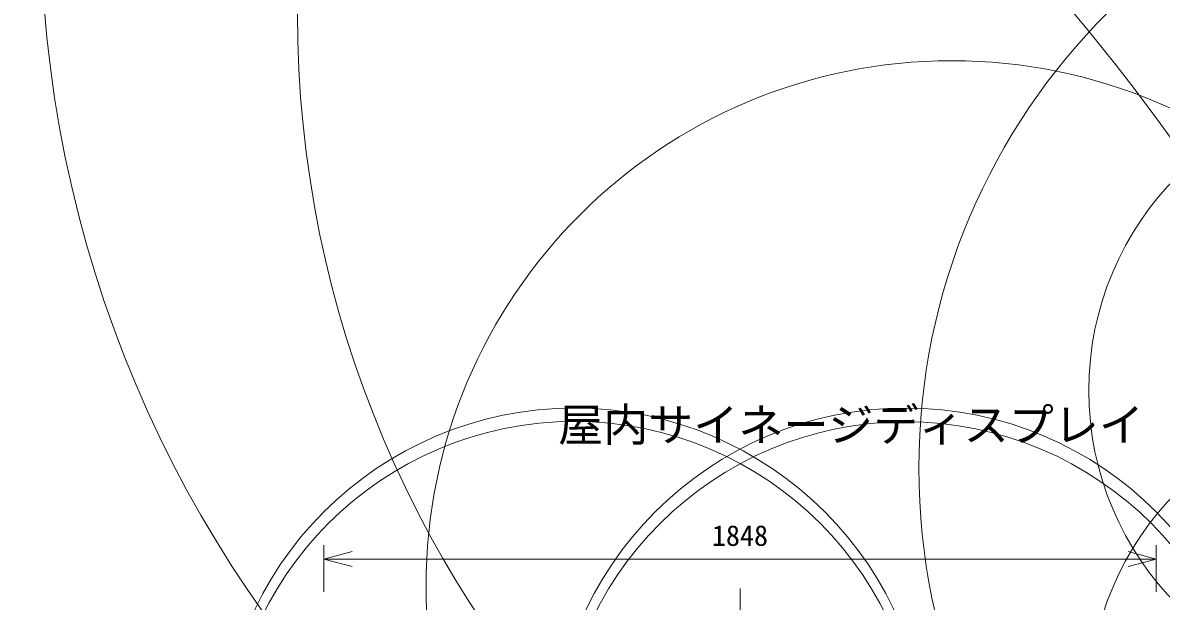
# Model space of a CAD drawing. Units: millimetres, scale not verified. Extents: x -8136 to 8916, y -17052 to 207.
# Drawn here: x -83 to 18, y 39.2 to 90.5 of the extents above; entities that cross this region are included whole.
import ezdxf
from ezdxf.enums import TextEntityAlignment as Align

# ---------------------------------------------------------------- set-up
doc = ezdxf.new("R2010")
doc.units = ezdxf.units.MM
doc.header["$LTSCALE"] = 0.125
doc.linetypes.add('USER1', pattern=[28.575, 19.05, -3.175, 3.175, -3.175])
for name, color, linetype, lineweight in [('0-0_0', 7, 'Continuous', 18), ('0-4_SUNPO', 7, 'Continuous', 18), ('0-5_GAIKEI', 1, 'Continuous', 18)]:
    doc.layers.add(name, color=color, linetype=linetype, lineweight=lineweight)
doc.layers.add('0-1_MOJI1', color=7, linetype='Continuous')
doc.styles.add('ＭＳ ゴシック', font='')
doc.styles.get('ＭＳ ゴシック').set_extended_font_data('MS Gothic')

# ---------------------------------------------------------------- blocks, each defined once
blk = doc.blocks.new('_Open30')
at = {"layer": '0-0_0'}
blk.add_line((0, 0), (-1, 0), dxfattribs=at)
blk.add_lwpolyline([(-1, 0.26795), (0, 0), (-1, -0.26795)], dxfattribs=at)
blk = doc.blocks.new('D1')
at = {"layer": '0-4_SUNPO'}
for p, q in [((137.2054, 353.4966), (137.2054, 357.6659)), ((211.0934, 353.4966), (211.0934, 357.6659)), ((139.7054, 356.4159), (208.5934, 356.4159))]:
    blk.add_line(p, q, dxfattribs=at)
at = {"layer": '0-4_SUNPO', "xscale": 2.5, "yscale": 2.5, "rotation": 180}
blk.add_blockref('_Open30', (137.2054, 356.4159), dxfattribs=at)
at = {"layer": '0-4_SUNPO', "xscale": 2.5, "yscale": 2.5}
blk.add_blockref('_Open30', (211.0934, 356.4159), dxfattribs=at)
at = {"layer": '0-4_SUNPO', "style": 'ＭＳ ゴシック'}
blk.add_text('1848', height=1.833, dxfattribs=at).set_placement((171.6494, 357.0409), align=Align.BOTTOM_LEFT)

msp = doc.modelspace()

# ---------------------------------------------------------------- linework, layer by layer
at = {"layer": '0-5_GAIKEI', "color": 9, "linetype": 'USER1'}
msp.add_line((-19.3482, -8.5146), (-19.3482, 40.5191), dxfattribs=at)
at = {"layer": '0-5_GAIKEI'}
for centre, radius in [((25.854, 100.213), 107.2814), ((-33.4694, 96.8696), 103.4495), ((-33.4794, 92.0079), 98.5762), ((-5.217, 91.9981), 98.5664), ((-5.2172, 90.8813), 97.4612), ((38.5894, 91.4246), 97.2303), ((-124.9486, -22.4761), 176.7736), ((-33.5896, 72.5678), 79.1475), ((53.7663, 50.9894), 57.2381), ((-0.5495, 40.4934), 46.6759), ((38.6145, 57.8868), 27.0005), ((50.3797, 26.7128), 32.9535), ((38.6145, 29.8868), 27.0005), ((-34.0604, 24.8775), 31.4433), ((-4.636, 24.8818), 31.4475), ((-34.0575, 24.2798), 30.8573), ((-4.6387, 24.2673), 30.8447)]:
    msp.add_circle(centre, radius, dxfattribs=at)

# ---------------------------------------------------------------- block references
at = {"layer": '0-4_SUNPO'}
msp.add_blockref('D1', (-193.4976, -313.5009), dxfattribs=at)

# ---------------------------------------------------------------- texts
at = {"layer": '0-1_MOJI1', "style": 'ＭＳ ゴシック'}
msp.add_text('屋内サイネージディスプレイ（スタンド付）', height=2.933, dxfattribs=at).set_placement((-35.4976, 52.4991), align=Align.BOTTOM_LEFT)

doc.saveas('drawing.dxf')
